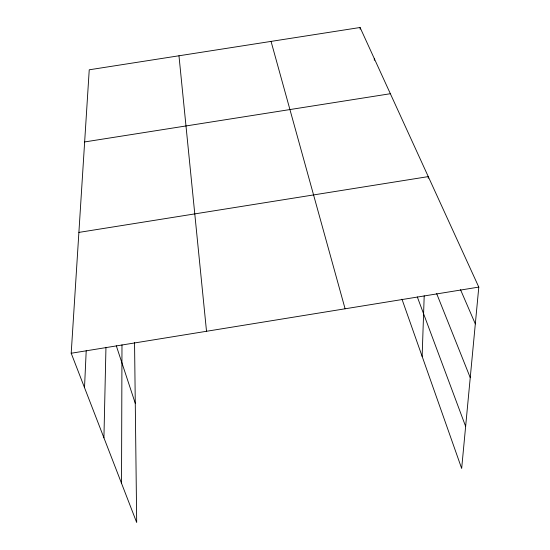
<?xml version="1.0" encoding="UTF-8"?>
<svg xmlns="http://www.w3.org/2000/svg" width="550" height="550" viewBox="0 0 550 550"><rect width="100%" height="100%" fill="white"/><g stroke="black" fill="none" stroke-linecap="round" stroke-linejoin="round"><path stroke-width="0.82" d="M121.529 483.326L121.983 344.857M103.922 437.821L105.958 347.291M422.139 356.373L424.201 295.817M428.209 178.303L428.271 176.612L78.891 232.403M84.514 387.647L86.206 350.769M134.551 342.581L136.689 522.5L71.204 353.244L89.238 69.795L360.078 27.5L478.796 287.093L461.663 468.476L401.967 299.179M71.204 353.244L478.796 287.093M84.652 141.941L390.362 93.72M460.508 289.651L475.317 323.909M436.666 293.618L470.243 377.644M417.306 296.924L465.637 426.436M116.297 345.785L135.272 403.315M271.054 41.401L345.097 308.791M178.97 55.784L206.518 331.279M360.078 27.5L360.126 29.184M374.303 58.609L374.337 60.301"/></g></svg>
